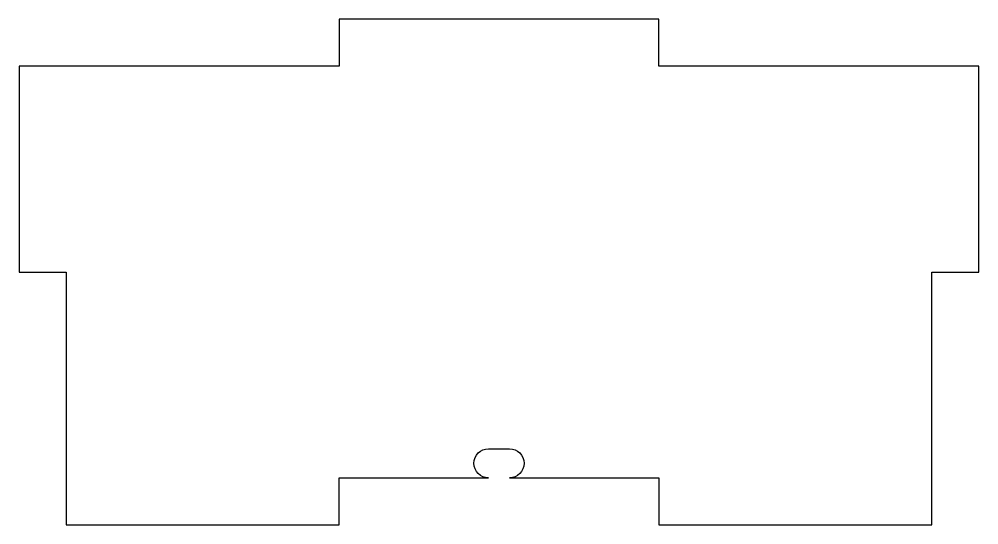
# Model space of a CAD drawing. Header units: millimetres. Extents: x -4.5 to 87.5, y 0 to 48.5.
import ezdxf

# ---------------------------------------------------------------- set-up
doc = ezdxf.new("R2010")
doc.units = ezdxf.units.MM
doc.layers.get('0').update_dxf_attribs({"linetype": 'CONTINUOUS'})

msp = doc.modelspace()

# ---------------------------------------------------------------- linework, layer by layer
msp.add_lwpolyline([(40.5, 4.5, -1), (40.5, 7.3), (42.5, 7.3, -1), (42.5, 4.5), (56.833, 4.5), (56.833, 0), (83, 0), (83, 24.25), (87.5, 24.25), (87.5, 44), (56.833, 44), (56.833, 48.5), (26.167, 48.5), (26.167, 44), (-4.5, 44), (-4.5, 24.25), (0, 24.25), (0, 0), (26.167, 0), (26.167, 4.5)], format="xyb", close=True)

doc.saveas('drawing.dxf')
